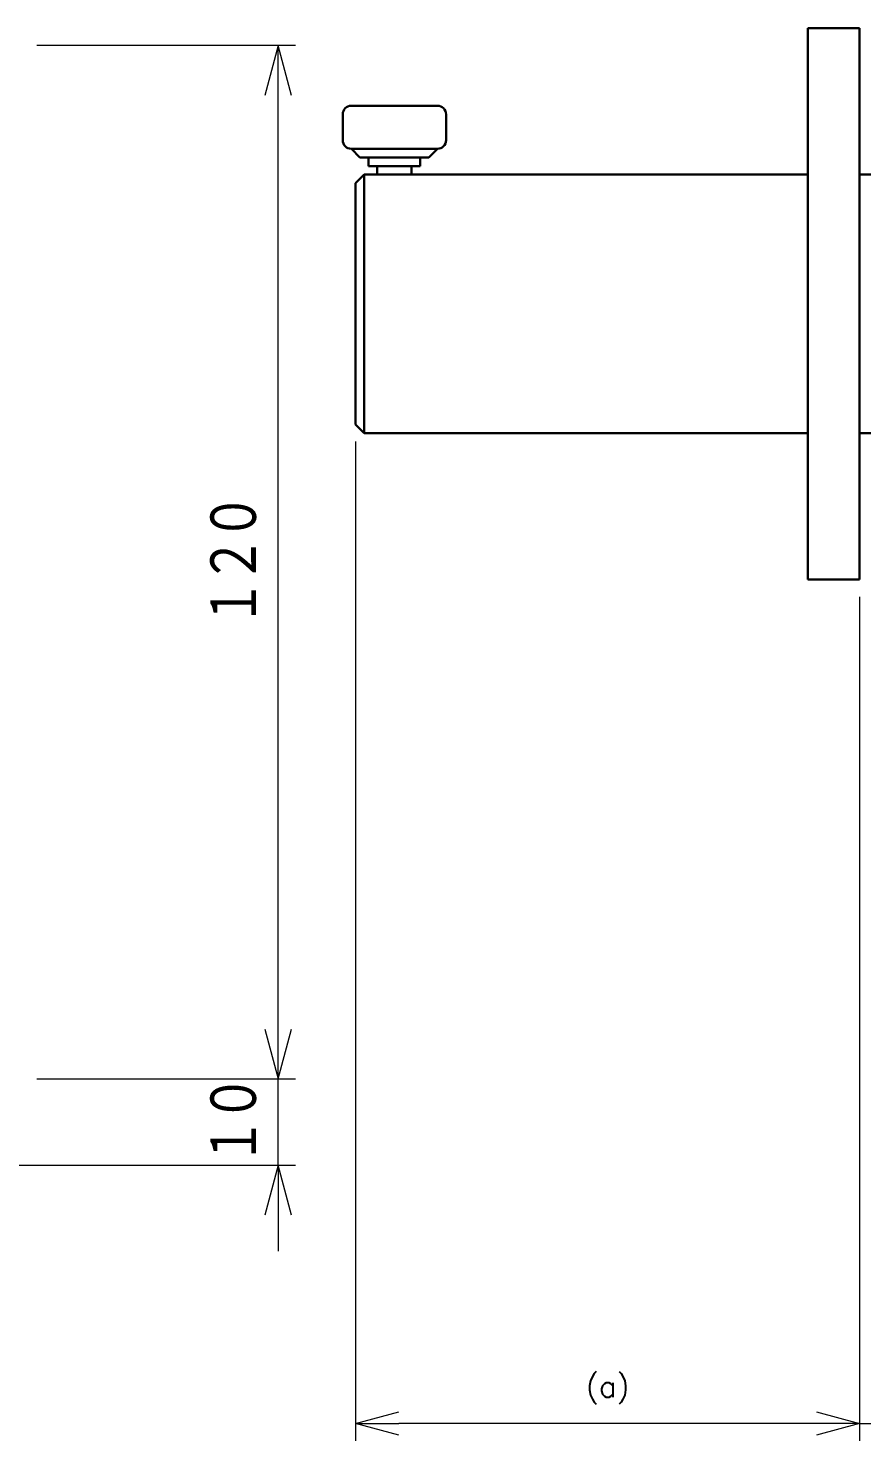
# Model space of a CAD drawing. Header units: millimetres. Extents: x 278 to 1021, y 252 to 691.
# Drawn here: x 445.3 to 542, y 263.3 to 427.3 of the extents above; entities that cross this region are included whole.
import ezdxf

# ---------------------------------------------------------------- set-up
doc = ezdxf.new("R2010")
doc.units = ezdxf.units.MM
doc.layers.get('0').update_dxf_attribs({"lineweight": 30})
doc.layers.add('寸法', color=7, linetype='Continuous', lineweight=15)
doc.styles.add('BIGFONT', font='txt.shx', dxfattribs={"bigfont": 'bigfont'})
doc.styles.get("Standard").update_dxf_attribs({"font": 'txt', "bigfont": 'extfont2.shx'})

# ---------------------------------------------------------------- blocks, each defined once
blk = doc.blocks.new('A$C08AF3280')
for p, q in [((254, 77), (248, 77)), ((248, 77), (248, 60)), ((254, 59.5), (254, 77)), ((205, 68), (195, 68)), ((194, 67), (194, 64)), ((206, 64), (206, 67)), ((195, 63), (205, 63)), ((195, 63), (196, 62)), ((204, 62), (205, 63)), ((196, 62), (204, 62)), ((197, 62), (197, 61)), ((197, 61), (203, 61)), ((198, 61), (198, 60)), ((202, 60), (202, 61)), ((203, 61), (203, 62)), ((204, 62), (204, 62)), ((196.5, 60), (195.5, 59)), ((196.5, 60), (248, 60)), ((196.5, 60), (196.5, 30)), ((198, 60), (202, 60)), ((248, 60), (244, 60)), ((248, 13), (248, 60)), ((254, 60), (262, 60)), ((254, 59.5), (254, 13)), ((195.5, 59), (195.5, 31)), ((195.5, 31), (196.5, 30)), ((196.5, 30), (248, 30)), ((244, 30), (248, 30)), ((262, 30), (254, 30)), ((254, 13), (248, 13))]:
    blk.add_line(p, q)
for centre, start, end in [((195, 67), 90, 180), ((205, 67), 0, 90), ((195, 64), 180, 270), ((205, 64), 270, 0)]:
    blk.add_arc(centre, 1, start, end)
blk = doc.blocks.new('_Open30')
at = {"lineweight": -2}
for p, q in [((-1, 0.268), (0, 0)), ((0, 0), (-1, -0.268)), ((0, 0), (-1, 0))]:
    blk.add_line(p, q, dxfattribs=at)
blk = doc.blocks.new('A$C7CA706F2')
for p, q in [((188.5, 77), (158.5, 77)), ((186.5, 77), (184.95, 71.2)), ((186.5, -43), (186.5, 77)), ((188.05, 71.2), (186.5, 77)), ((184.95, -37.2), (186.5, -43)), ((186.5, -43), (188.05, -37.2)), ((158.5, -43), (188.5, -43)), ((186.5, -53), (186.5, -43)), ((140.5, -53), (188.5, -53)), ((186.5, -53), (184.95, -58.8)), ((186.5, -53), (186.5, -63)), ((188.05, -58.8), (186.5, -53))]:
    blk.add_line(p, q)
at = {"lineweight": 15}
for p, q in [((195.5, 31), (195.5, -85)), ((254, 13), (254, -85)), ((254, 13), (254, -85)), ((249, -83), (200.5, -83)), ((254, -83), (262, -83))]:
    blk.add_line(p, q, dxfattribs=at)
at = {"lineweight": 15, "xscale": 5, "yscale": 5, "zscale": 5, "rotation": 180}
blk.add_blockref('_Open30', (195.5, -83), dxfattribs=at)
at = {"lineweight": 15, "xscale": 5, "yscale": 5, "zscale": 5}
blk.add_blockref('_Open30', (254, -83), dxfattribs=at)
at = {"style": 'BIGFONT', "width": 0.833}
for s, p in [('０', (184.5, 19.5)), ('２', (184.5, 14.5)), ('１', (184.5, 9.5)), ('０', (184.5, -48)), ('１', (184.5, -53))]:
    blk.add_text(s, height=6, rotation=90, dxfattribs=at).set_placement(p)
at = {"insert": (224.75, -79.1), "char_height": 2.5, "attachment_point": 5}
blk.add_mtext('\\A1;(a)', dxfattribs=at)

msp = doc.modelspace()

# ---------------------------------------------------------------- block references
msp.add_blockref('A$C08AF3280', (287.76, 350.34))
at = {"layer": '寸法'}
msp.add_blockref('A$C7CA706F2', (287.76, 348.34), dxfattribs=at)

doc.saveas('drawing.dxf')
